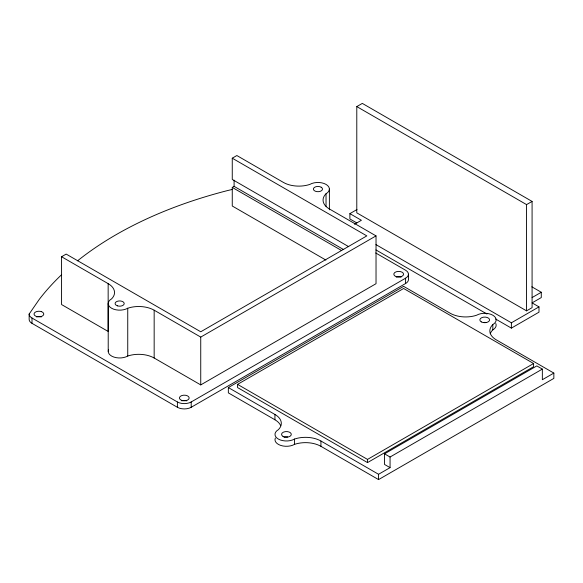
<?xml version="1.0" encoding="UTF-8"?>
<svg xmlns="http://www.w3.org/2000/svg" width="583" height="583" viewBox="0 0 583 583"><rect width="100%" height="100%" fill="white"/><g stroke="black" fill="none" stroke-linecap="round" stroke-linejoin="round"><path stroke-width="0.87" d="M408.45 274.207L408.45 279.519A9.758 5.633 0 0 1 405.593 283.506L191.195 407.284A9.758 5.633 0 0 1 177.392 407.284L32.007 323.346A9.758 5.633 0 0 1 29.15 319.36L29.15 314.048L39.25 299.407A369.556 213.363 0 0 1 61.652 274.659M61.572 256.739L108.154 283.637L108.154 331.45L61.572 304.552L61.572 256.739L66.171 254.086L200.741 331.778L366.831 235.889L232.26 158.197L232.26 179.447L348.729 246.689M232.26 158.197L236.858 155.537L283.44 182.435A21.804 12.593 0 0 0 309.857 184.403A11.441 6.602 0 0 1 326.035 184.403A11.441 6.602 0 0 1 326.035 193.745L326.035 206.375M356.789 106.587L362.313 103.402L532.082 201.419L532.082 307.664L526.558 310.856L356.789 212.839L356.789 106.587L526.558 204.604L532.082 201.419M325.904 260.076L232.26 206.01L232.26 187.413L234.096 186.349L343.7 249.626M356.789 222.932L349.887 218.946L349.887 213.633L356.985 209.537M354.493 224.258L361.394 220.279L349.887 213.633M108.154 283.637A21.804 12.593 0 0 1 111.564 298.882A11.441 6.602 0 0 0 111.564 308.225A11.441 6.602 0 0 0 127.743 308.225A21.804 12.593 0 0 1 154.16 310.2L200.741 337.091L376.028 235.889L376.028 283.702L200.741 384.904L154.16 358.013A21.804 12.593 0 0 0 127.743 356.038A11.441 6.602 0 0 1 113.933 357.087A11.441 6.602 0 0 1 108.598 349.662M29.15 314.048A9.758 5.633 0 0 0 32.007 318.034L177.392 401.971A9.758 5.633 0 0 0 191.195 401.971L405.593 278.193A9.758 5.633 0 0 0 405.593 270.221L375.729 252.978M280.7 425.699A21.804 12.593 0 0 0 274.928 419.767L228.347 392.869L228.347 387.557L403.633 286.355L450.214 313.253A21.804 12.593 0 0 0 476.632 315.221A11.441 6.602 0 0 1 492.817 315.221A11.441 6.602 0 0 1 492.817 324.563L492.817 329.876A21.804 12.593 0 0 0 490.274 333.724M237.551 384.372L403.633 288.483L533.605 363.522L533.605 366.707L367.516 462.596L237.551 387.557L237.551 384.372L367.516 459.411L533.605 363.522M532.082 297.57L541.279 292.258L541.279 297.57L532.082 302.883L538.984 306.869L538.984 312.182L511.378 328.12L495.63 319.025M375.94 244.612L511.378 322.807L538.984 306.869M542.35 369.097L390.063 457.021L390.063 467.646L384.54 464.462L384.54 453.836L536.826 365.913L542.35 369.097L542.35 379.722L553.85 373.084L553.85 378.396L378.564 479.598L320.934 446.33A21.804 12.593 0 0 0 294.524 444.363A11.441 6.602 0 0 1 280.707 445.412A11.441 6.602 0 0 1 275.38 437.979M228.347 387.557L274.928 414.455A21.804 12.593 0 0 1 278.339 429.707A11.441 6.602 0 0 0 278.339 439.05A11.441 6.602 0 0 0 294.524 439.05A21.804 12.593 0 0 1 320.934 441.018L378.564 474.285L390.063 467.646M232.209 189.482L227.946 190.466A369.556 213.363 0 0 0 77.546 260.827M41.349 316.919L40.176 316.642A4.883 2.82 0 0 0 36.467 316.919M531.834 286.807L541.279 292.258M376.028 235.889L329.446 208.998A21.804 12.593 0 0 1 326.035 193.745M375.94 249.925L486.965 314.026M232.26 187.413L341.645 250.566M553.85 373.084L496.228 339.816A21.804 12.593 0 0 1 492.817 324.563M384.54 453.836L390.063 457.021M526.558 204.604L526.558 310.856M511.378 322.807L511.378 328.12M405.593 278.193L405.593 283.506M378.564 474.285L378.564 479.598M367.516 459.411L367.516 462.596M329.388 189.074L329.388 209.822M320.934 441.018L320.934 446.33M294.524 439.05L294.524 444.363M274.928 414.455L274.928 419.767M234.096 180.154L234.096 186.349M200.741 337.091L200.741 384.904M191.195 401.971L191.195 407.284M177.392 401.971L177.392 407.284M154.16 310.2L154.16 358.013M127.743 308.225L127.743 356.038M108.212 303.554L108.212 351.367M32.007 318.034L32.007 323.346M396.251 277.078A4.883 2.82 0 0 1 401.126 277.078M181.852 400.856A4.883 2.82 0 0 1 186.735 400.856M483.46 322.486A4.883 2.82 0 0 1 485.989 322.486M495.776 323.492A11.441 6.602 0 0 1 492.817 329.876M283.994 437.25A4.883 2.82 0 0 1 287.696 436.966M41.349 311.606L40.176 311.329A4.883 2.82 0 0 0 34.105 314.536A4.883 2.82 0 0 0 41.706 316.358A4.883 2.82 0 0 0 41.349 311.606M321.167 187.216L320.227 186.793A4.555 2.631 0 0 0 313.457 188.615A4.555 2.631 0 0 0 318.741 191.661A4.555 2.631 0 0 0 321.896 187.755L321.167 187.216M117.372 305.835L115.704 304.873A4.555 2.631 0 0 1 118.859 300.966A4.555 2.631 0 0 1 124.143 304.013A4.555 2.631 0 0 1 117.372 305.835M181.852 400.426A4.883 2.82 0 0 0 189.176 397.985A4.883 2.82 0 0 0 181.852 395.544A4.883 2.82 0 0 0 181.852 400.426M396.251 276.648A4.883 2.82 0 0 0 403.567 274.207A4.883 2.82 0 0 0 396.251 271.765A4.883 2.82 0 0 0 396.251 276.648M282.981 436.368A4.883 2.82 0 0 0 291.143 435.107A4.883 2.82 0 0 0 285.167 431.653A4.883 2.82 0 0 0 282.981 436.368M481.274 321.882A4.883 2.82 0 0 0 489.436 320.621A4.883 2.82 0 0 0 483.46 317.174A4.883 2.82 0 0 0 481.274 321.882"/></g></svg>
